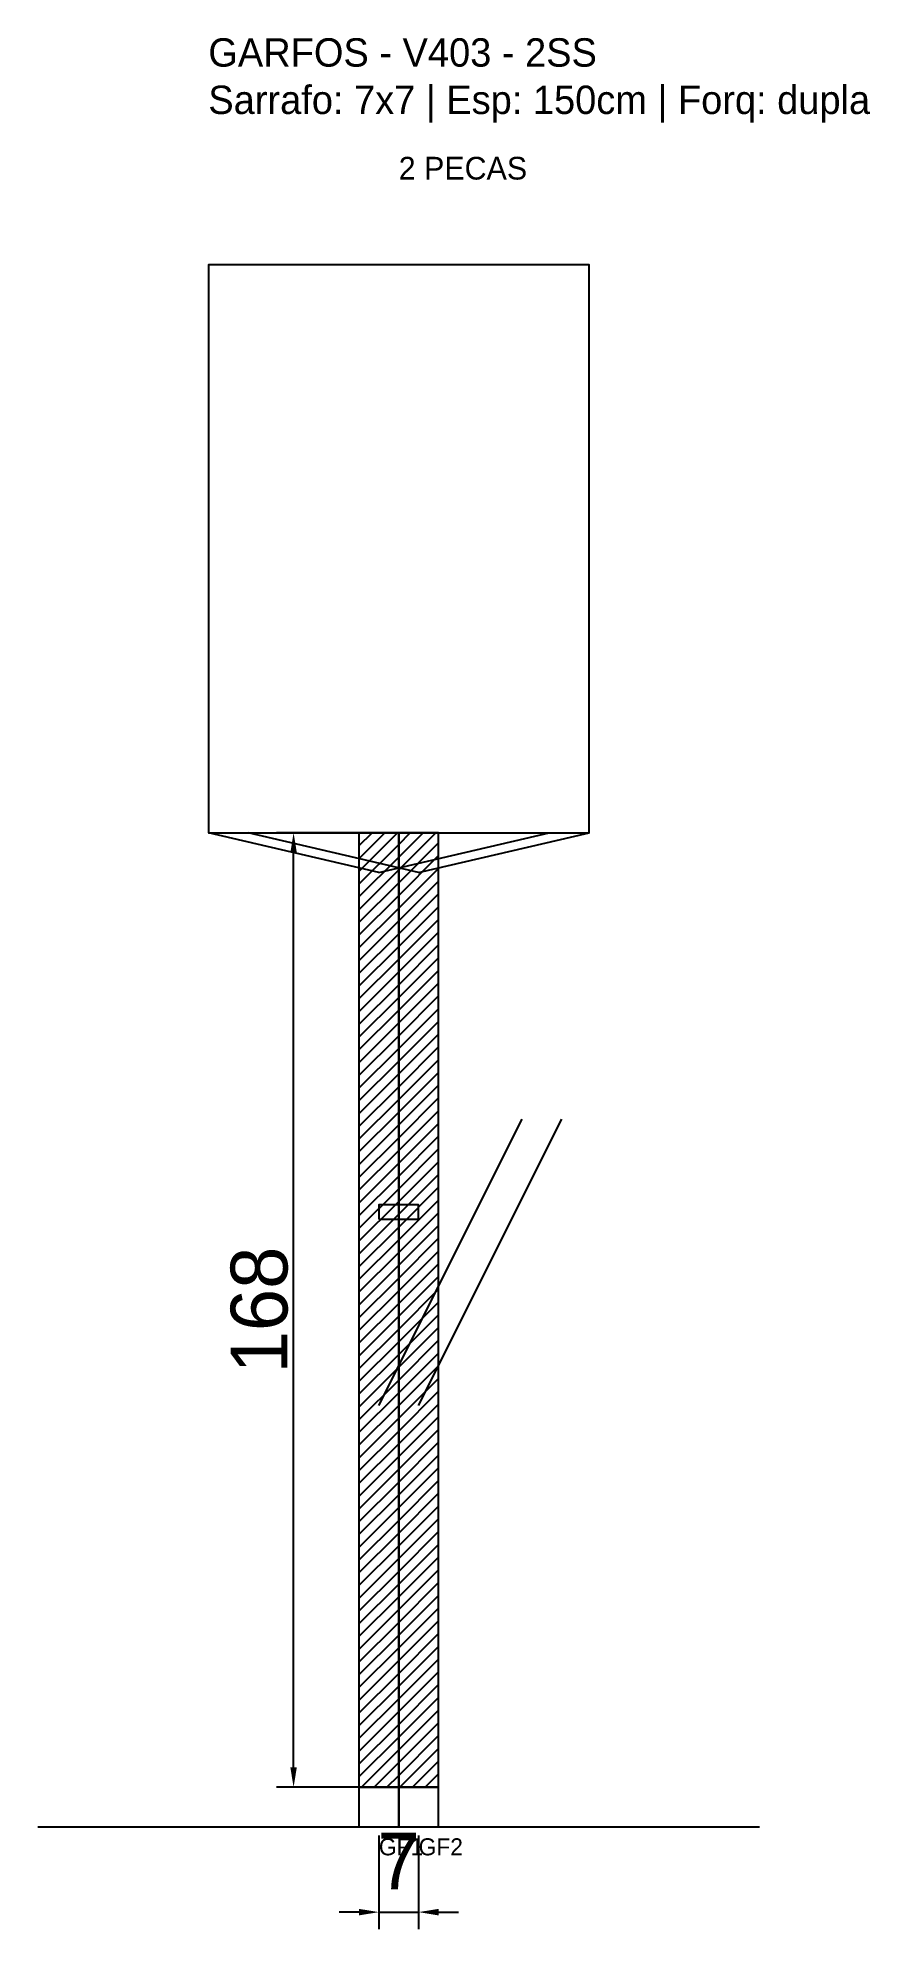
# Model space of a CAD drawing. Header units: metres. Extents: x -30 to 116, y -25 to 308.
import ezdxf

# ---------------------------------------------------------------- set-up
doc = ezdxf.new("R2010")
doc.units = ezdxf.units.M
for name, color, linetype in [('BARRA_ANCORAGEM', 1, 'Continuous'), ('COTA', 241, 'Continuous'), ('GARFOS OK', 3, 'Continuous'), ('NOME DA VIGA', 6, 'Continuous'), ('SARR_7x7', 40, 'Continuous'), ('TIRAS REESCORAMENTO', 252, 'Continuous'), ('VIGAS', 3, 'Continuous')]:
    doc.layers.add(name, color=color, linetype=linetype)
doc.dimstyles.new('EZ DXF', dxfattribs={"dimtxt": 10, "dimasz": 3.5, "dimexe": 3, "dimexo": 1.5, "dimgap": 1, "dimtad": 1, "dimdec": 1, "dimdsep": 46, "dimcen": 2.5, "dimazin": 3, "dimtfac": 1, "dimtmove": 0, "dimatfit": 3})

msp = doc.modelspace()

# ---------------------------------------------------------------- hatches: boundary and pattern name
at = {"layer": 'COTA'}
h = msp.add_hatch(dxfattribs=at)
h.set_pattern_fill('ANSI31', scale=0.5)
h.paths.add_polyline_path([(26.5, 0), (33.5, 0), (33.5, 168), (26.5, 168)])
h = msp.add_hatch(dxfattribs=at)
h.set_pattern_fill('ANSI31', scale=0.5)
h.paths.add_polyline_path([(33.5, 0), (40.5, 0), (40.5, 168), (33.5, 168)])

# ---------------------------------------------------------------- linework, layer by layer
at = {"layer": 'BARRA_ANCORAGEM'}
for p, q in [((30, 67.2), (55.2, 117.6)), ((37, 67.2), (62.2, 117.6))]:
    msp.add_line(p, q, dxfattribs=at)
at = {"layer": 'GARFOS OK'}
for p, q in [((30, 161), (0, 168)), ((0, 168), (60, 168)), ((37, 161), (7, 168)), ((7, 168), (67, 168)), ((30, 161), (60, 168)), ((37, 161), (67, 168))]:
    msp.add_line(p, q, dxfattribs=at)
at = {"layer": 'GARFOS OK', "linetype": 'CONTINUOUS'}
msp.add_line((-30, -7), (97, -7), dxfattribs=at)
at = {"layer": 'GARFOS OK'}
for points in [[(26.5, 0), (33.5, 0), (33.5, 168), (26.5, 168), (26.5, 0)], [(33.5, 0), (40.5, 0), (40.5, 168), (33.5, 168), (33.5, 0)]]:
    msp.add_lwpolyline(points, dxfattribs=at)
at = {"layer": 'SARR_7x7'}
for points in [[(26.5, -7), (33.5, -7), (33.5, 0), (26.5, 0), (26.5, -7)], [(33.5, -7), (40.5, -7), (40.5, 0), (33.5, 0), (33.5, -7)]]:
    msp.add_lwpolyline(points, dxfattribs=at)
at = {"layer": 'TIRAS REESCORAMENTO'}
msp.add_lwpolyline([(30, 100), (37, 100), (37, 102.5), (30, 102.5), (30, 100)], dxfattribs=at)
at = {"layer": 'VIGAS'}
msp.add_lwpolyline([(0, 168), (67, 168), (67, 268), (0, 268), (0, 168)], dxfattribs=at)

# ---------------------------------------------------------------- texts
at = {"layer": 'NOME DA VIGA'}
for s, height, p in [('2 PECAS', 4, (33.5, 283)), ('GF1', 3, (30, -12)), ('GF2', 3, (37, -12))]:
    msp.add_text(s, height=height, dxfattribs=at).set_placement(p)
at = {"layer": 'NOME DA VIGA', "insert": (0, 293), "char_height": 5, "attachment_point": 7}
msp.add_mtext('GARFOS - V403 - 2SS\\PSarrafo: 7x7 | Esp: 150cm | Forq: dupla', dxfattribs=at)

# ---------------------------------------------------------------- dimensions: what is measured, and where the dimension line sits
at = {"layer": 'COTA'}
msp.add_linear_dim(base=(15, 0), p1=(30, 0), p2=(30, 168), angle=90, dimstyle='EZ DXF', dxfattribs=at).render()
msp.add_linear_dim(base=(30, -22), p1=(30, -7), p2=(37, -7), dimstyle='EZ DXF', dxfattribs=at).render()

doc.saveas('drawing.dxf')
